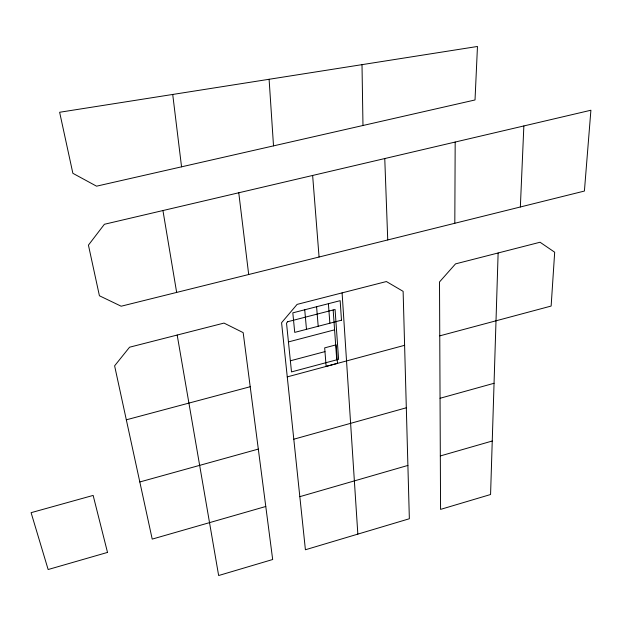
<?xml version="1.0" encoding="UTF-8"?>
<svg xmlns="http://www.w3.org/2000/svg" width="622" height="622" viewBox="0 0 622 622"><rect width="100%" height="100%" fill="white"/><g stroke="black" fill="none" stroke-linecap="round" stroke-linejoin="round"><path stroke-width="0.93" d="M454.814 223.275L455.18 142.049M498.129 252.983L490.571 494.513L440.57 509.387L439.505 281.953L455.522 263.883L540.059 242.238L554.684 252.221L551.139 306.055L439.754 335.857M520.35 206.978L523.856 125.947M299.827 496.667L281.579 322.709L297.106 304.391L386.394 281.541L403.126 291.345L409.354 518.748L305.41 549.762L299.827 496.667L407.892 465.427M440.329 455.942L492.235 441.014M265.781 506.487L152.211 539.103L114.611 365.829L129.563 347.208L224.013 323.082L243.171 332.63L272.677 559.512L218.641 575.529L177.184 335.033M293.802 439.21L406.314 407.783M440.049 398.274L494.062 383.276M139.81 481.972L258.317 449.092M287.263 376.893L404.595 345.311M126.328 419.811L250.2 386.728M290.365 360.799L324.972 351.617M288.437 341.921L334.589 329.831M162.941 210.547L590.9 110.234L584.408 191.055L121.166 306.218L99.419 295.761L88.433 245.13L104.387 224.278L162.941 210.547L176.656 292.426M181.554 166.828L475.021 99.963L477.471 46.471L59.634 112.263L72.867 173.305L96.55 186.18L181.554 166.828L172.722 94.474M238.762 192.75L248.691 274.535M304.726 309.779L306.483 329.326M316.59 306.732L318.192 326.27M312.633 175.458L319.07 257.01M328.4 303.692L329.862 323.23M333.159 309.966L336.743 359.819M342.092 292.876L357.844 534.119M269.101 79.282L273.517 145.875M384.761 158.556L387.739 239.929M362.004 64.672L362.976 125.489M287.683 321.729L286.517 323.106L291.5 371.909L338.593 359.322L335.071 309.476L287.683 321.729M107.513 552.414L48.143 569.527L31.1 512.676L93.144 495.415L107.513 552.414M337.474 363.357L326.138 366.389L324.676 347.869L336.152 344.837L337.474 363.357M341.478 320.198L294.727 332.389L292.822 312.85L340.164 300.667L341.478 320.198"/></g></svg>
